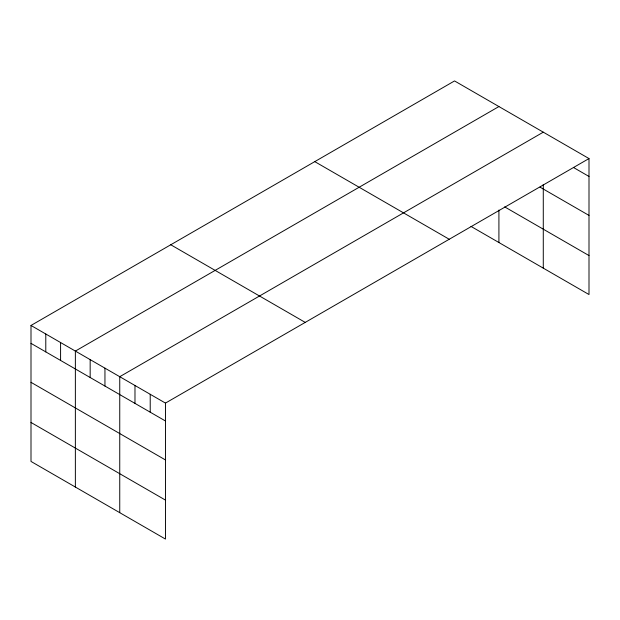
<?xml version="1.0" encoding="UTF-8"?>
<svg xmlns="http://www.w3.org/2000/svg" width="620" height="620" viewBox="0 0 620 620"><rect width="100%" height="100%" fill="white"/><g stroke="black" fill="none" stroke-linecap="round" stroke-linejoin="round"><path stroke-width="0.93" d="M589 158.565L165.463 403.093L165.463 539.067L31 461.435L31 325.461L454.538 80.933L589 158.565L589 294.539L470.975 226.393M498.914 106.555L75.369 351.083L75.369 487.049M543.283 132.176L119.745 376.704L119.745 512.67M573.764 167.656L589 176.46M539.997 187.132L589 215.419M504.664 206.879L589 255.572M314.774 161.634L449.229 239.258M170.771 244.768L305.226 322.4M31 325.461L165.463 403.093M31 343.356L165.463 420.988M31 382.323L165.463 459.947M31 422.468L165.463 500.1M543.283 184.388L543.283 268.142M498.914 210.048L498.914 242.521M150.218 394.297L150.218 412.184M134.982 385.501L134.982 403.387M104.95 368.164L104.95 386.051M90.163 359.623L90.163 377.51M60.582 342.542L60.582 360.429M45.787 334.002L45.787 351.897"/></g></svg>
